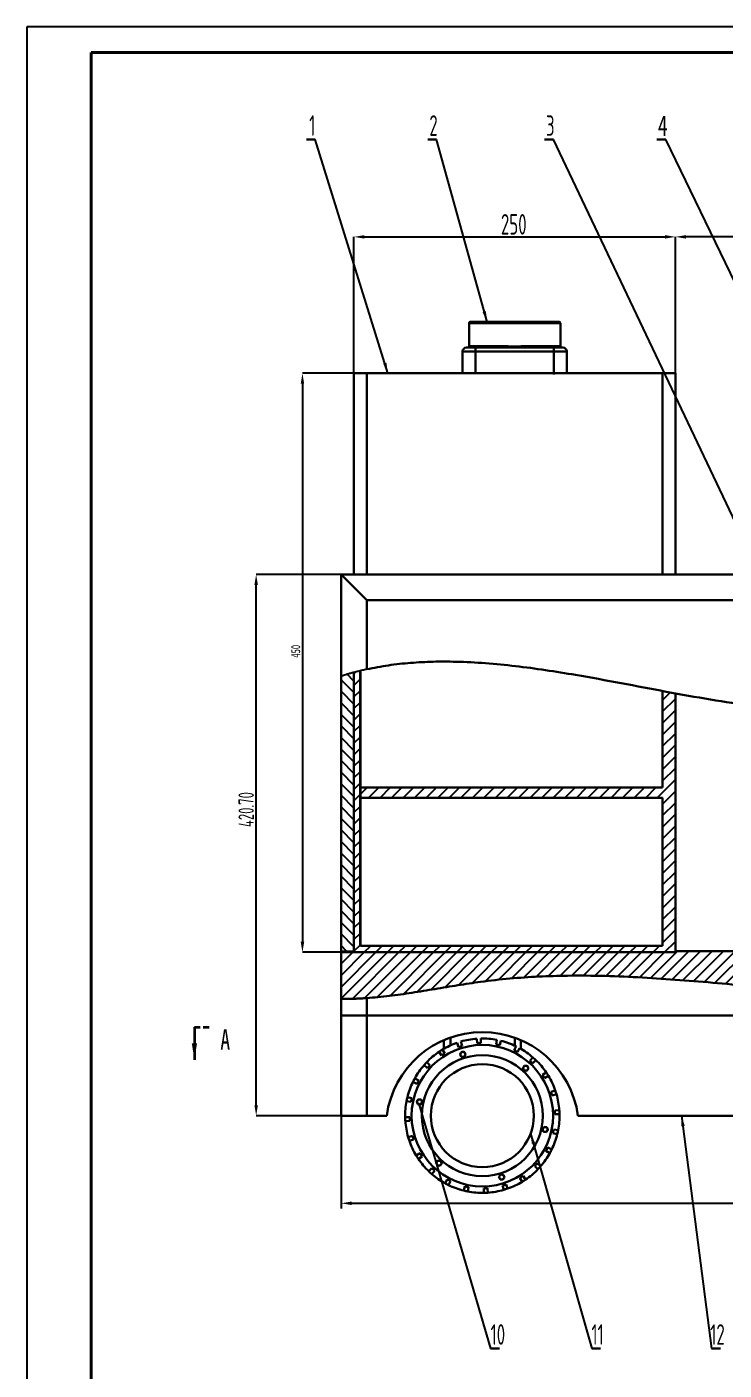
# Model space of a CAD drawing. Header units: millimetres. Extents: x 0 to 4412, y -498 to 1086.
# Drawn here: x 0 to 271, y 319 to 841 of the extents above; entities that cross this region are included whole.
import ezdxf

# ---------------------------------------------------------------- set-up
doc = ezdxf.new("R2010")
doc.units = ezdxf.units.MM
doc.header["$LTSCALE"] = 1.8
doc.header["$PDSIZE"] = -1
doc.linetypes.add('CENTERX2', pattern=[20.32, 12.7, -2.54, 2.54, -2.54])
doc.linetypes.add('HIDDEN', pattern=[1.905, 1.27, -0.635])
doc.layers.add('10', color=7, linetype='Continuous')
doc.layers.add('5', color=7, linetype='Continuous')
doc.styles.add('SLDTEXTSTYLE3', font='TXT', dxfattribs={"width": 0.7})
doc.dimstyles.new('ISO-25', dxfattribs={"dimtxt": 2.5, "dimasz": 2.5, "dimexe": 1.25, "dimexo": 0.625, "dimtad": 1, "dimtxsty": 'Standard', "dimcen": 2.5, "dimadec": 0, "dimazin": 0, "dimtfac": 1, "dimtmove": 0, "dimatfit": 3, "dimfxl": 1, "dimarcsym": 0})
doc.dimstyles.new('SLDDIMSTYLE0', dxfattribs={"dimtxt": 3.5, "dimasz": 4.08, "dimexe": 0, "dimexo": 0.0625, "dimgap": 0.875, "dimtad": 2, "dimlfac": 2, "dimrnd": 1e-09, "dimzin": 12, "dimdsep": 46, "dimtxsty": 'SLDTEXTSTYLE3', "dimsah": 1, "dimcen": 0.09, "dimadec": 0, "dimazin": 3, "dimtfac": 1, "dimtofl": 0, "dimtmove": 0, "dimatfit": 3, "dimfxl": 1, "dimfrac": 2, "dimtolj": 1, "dimtzin": 12, "dimarcsym": 0})
doc.dimstyles.new('SLDDIMSTYLE1', dxfattribs={"dimtxt": 3.5, "dimasz": 4.08, "dimexe": 0, "dimexo": 0.0625, "dimgap": 0.875, "dimtad": 2, "dimlfac": 2, "dimrnd": 1e-09, "dimzin": 4, "dimdsep": 46, "dimtxsty": 'SLDTEXTSTYLE3', "dimsah": 1, "dimcen": 0.09, "dimadec": 0, "dimazin": 1, "dimtfac": 1, "dimtofl": 0, "dimtmove": 0, "dimatfit": 3, "dimfxl": 1, "dimfrac": 2, "dimtolj": 1, "dimtzin": 12, "dimarcsym": 0})
doc.dimstyles.new('SLDDIMSTYLE2', dxfattribs={"dimtxt": 0.18, "dimasz": 4.08, "dimexe": 0, "dimexo": 0.0625, "dimgap": 0, "dimtad": 0, "dimtih": 1, "dimtoh": 1, "dimdec": 0, "dimrnd": 1e-09, "dimzin": 0, "dimdsep": 46, "dimtxsty": 'Standard', "dimsah": 1, "dimcen": 0.09, "dimadec": 0, "dimazin": 0, "dimtfac": 4.08, "dimtdec": 0, "dimtofl": 0, "dimtmove": 0, "dimatfit": 3, "dimfxl": 1, "dimfrac": 2, "dimtolj": 1, "dimtzin": 0, "dimarcsym": 0})
doc.dimstyles.new('SLDDIMSTYLE3', dxfattribs={"dimtxt": 0.18, "dimasz": 1.016, "dimexe": 0, "dimexo": 0.0625, "dimgap": 0, "dimtad": 0, "dimtih": 1, "dimtoh": 1, "dimdec": 0, "dimrnd": 1e-09, "dimzin": 0, "dimdsep": 46, "dimtxsty": 'Standard', "dimblk1": 'DOT', "dimblk2": 'DOT', "dimsah": 1, "dimcen": 0.09, "dimadec": 0, "dimazin": 0, "dimtfac": 1.016, "dimtdec": 0, "dimtofl": 0, "dimtmove": 0, "dimatfit": 3, "dimldrblk": 'DOT', "dimfxl": 1, "dimfrac": 2, "dimtolj": 1, "dimtzin": 0, "dimarcsym": 0})

# ---------------------------------------------------------------- blocks, each defined once
blk = doc.blocks.new('_D_2')
at = {"layer": '10', "color": 0, "lineweight": -2, "transparency": 16777216}
for p, q in [((122.07, 628.24), (89.13, 628.24)), ((89.13, 421.97), (89.13, 624.16)), ((122.07, 417.89), (89.13, 417.89))]:
    blk.add_line(p, q, dxfattribs=at)
at = {"layer": '10', "color": 0, "transparency": 16777216}
for points in [[(88.45, 624.16), (89.81, 624.16), (89.13, 628.24)], [(88.45, 421.97), (89.81, 421.97), (89.13, 417.89)]]:
    blk.add_solid(points, dxfattribs=at)
at = {"layer": 'Defpoints', "color": 0, "transparency": 16777216}
for p in [(89.13, 628.24), (122.13, 628.24), (122.13, 417.89)]:
    blk.add_point(p, dxfattribs=at)
at = {"layer": '10', "color": 0, "lineweight": 25, "transparency": 16777216, "insert": (82.25, 536.85), "char_height": 3.5, "attachment_point": 2, "rotation": 90, "style": 'SLDTEXTSTYLE3'}
blk.add_mtext('\\A1;{\\Fgbenor|c134;\\H1.71429x;420.70}', dxfattribs=at)
blk = doc.blocks.new('_D_3')
at = {"layer": '10', "color": 0, "lineweight": -2, "transparency": 16777216}
for p, q in [((132.07, 706.39), (107.13, 706.39)), ((107.13, 702.31), (107.13, 485.47)), ((127.07, 481.39), (107.13, 481.39))]:
    blk.add_line(p, q, dxfattribs=at)
at = {"layer": '10', "color": 0, "transparency": 16777216}
for points in [[(106.45, 702.31), (107.81, 702.31), (107.13, 706.39)], [(106.45, 485.47), (107.81, 485.47), (107.13, 481.39)]]:
    blk.add_solid(points, dxfattribs=at)
at = {"layer": 'Defpoints', "color": 0, "transparency": 16777216}
for p in [(132.13, 706.39), (107.13, 481.39), (127.13, 481.39)]:
    blk.add_point(p, dxfattribs=at)
at = {"layer": '10', "color": 0, "lineweight": 25, "transparency": 16777216, "insert": (102.75, 598.36), "char_height": 3.5, "width": 6.16, "attachment_point": 2, "rotation": 90, "style": 'SLDTEXTSTYLE3'}
blk.add_mtext('\\A1;450', dxfattribs=at)
blk = doc.blocks.new('_D_4')
at = {"layer": '10', "color": 0, "lineweight": -2, "transparency": 16777216}
for p, q in [((127.13, 706.45), (127.13, 759.39)), ((131.21, 759.39), (248.05, 759.39)), ((252.13, 706.45), (252.13, 759.39))]:
    blk.add_line(p, q, dxfattribs=at)
at = {"layer": '10', "color": 0, "transparency": 16777216}
for points in [[(131.21, 760.07), (131.21, 758.71), (127.13, 759.39)], [(248.05, 760.07), (248.05, 758.71), (252.13, 759.39)]]:
    blk.add_solid(points, dxfattribs=at)
at = {"layer": 'Defpoints', "color": 0, "transparency": 16777216}
for p in [(252.13, 759.39), (127.13, 706.39), (252.13, 706.39)]:
    blk.add_point(p, dxfattribs=at)
at = {"layer": '10', "color": 0, "lineweight": 25, "transparency": 16777216, "insert": (189.27, 768.26), "char_height": 3.5, "attachment_point": 2, "style": 'SLDTEXTSTYLE3'}
blk.add_mtext('\\A1;{\\Fgbenor|c134;\\H2.28571x;250}', dxfattribs=at)
blk = doc.blocks.new('_D_5')
at = {"layer": '10', "color": 0, "lineweight": -2, "transparency": 16777216}
for p, q in [((252.13, 641.54), (252.13, 759.39)), ((438.3, 759.39), (256.21, 759.39)), ((442.38, 634.3), (442.38, 759.39))]:
    blk.add_line(p, q, dxfattribs=at)
at = {"layer": '10', "color": 0, "transparency": 16777216}
for points in [[(256.21, 760.07), (256.21, 758.71), (252.13, 759.39)], [(438.3, 760.07), (438.3, 758.71), (442.38, 759.39)]]:
    blk.add_solid(points, dxfattribs=at)
at = {"layer": 'Defpoints', "color": 0, "transparency": 16777216}
for p in [(252.13, 759.39), (252.13, 641.48), (442.38, 634.24)]:
    blk.add_point(p, dxfattribs=at)
at = {"layer": '10', "color": 0, "lineweight": 25, "transparency": 16777216, "insert": (350.02, 768.26), "char_height": 3.5, "attachment_point": 2, "style": 'SLDTEXTSTYLE3'}
blk.add_mtext('\\A1;{\\Fgbenor|c134;\\H2.28571x;380.50}', dxfattribs=at)
blk = doc.blocks.new('SW_NOTE_0_1')
at = {"layer": '10', "color": 0}
for p, q in [((-3.46, 0), (0, 0)), ((0, 0), (-3.46, 0)), ((-3.46, 0), (0, 0)), ((0, 0), (-3.46, 0)), ((-3.46, 0), (0, 0)), ((0, 0), (-3.46, 0))]:
    blk.add_line(p, q, dxfattribs=at)
at = {"layer": '10', "color": 0, "insert": (-1.19, 9.45), "char_height": 8, "width": 0.4083, "attachment_point": 2, "style": 'SLDTEXTSTYLE3'}
blk.add_mtext('{\\Fgbenor|c134;2}', dxfattribs=at)
blk = doc.blocks.new('SW_NOTE_0_2')
at = {"layer": '10', "color": 0}
for p, q in [((-3.46, 0), (0, 0)), ((0, 0), (-3.46, 0)), ((-3.46, 0), (0, 0)), ((0, 0), (-3.46, 0)), ((-3.46, 0), (0, 0)), ((0, 0), (-3.46, 0))]:
    blk.add_line(p, q, dxfattribs=at)
at = {"layer": '10', "color": 0, "insert": (-1.19, 9.45), "char_height": 8, "attachment_point": 2, "style": 'SLDTEXTSTYLE3'}
blk.add_mtext('{\\Fgbenor|c134;1}', dxfattribs=at)
blk = doc.blocks.new('SW_NOTE_0_4')
at = {"layer": '10', "color": 0}
for p, q in [((-3.46, 0), (0, 0)), ((0, 0), (-3.46, 0)), ((-3.46, 0), (0, 0)), ((0, 0), (-3.46, 0)), ((-3.46, 0), (0, 0)), ((0, 0), (-3.46, 0))]:
    blk.add_line(p, q, dxfattribs=at)
at = {"layer": '10', "color": 0, "insert": (-1.19, 9.45), "char_height": 8, "attachment_point": 2, "style": 'SLDTEXTSTYLE3'}
blk.add_mtext('4', dxfattribs=at)
blk = doc.blocks.new('SW_NOTE_0_12')
at = {"layer": '10', "color": 0}
for p, q in [((0, 0), (3.46, 0)), ((3.46, 0), (0, 0)), ((0, 0), (3.46, 0)), ((3.46, 0), (0, 0)), ((0, 0), (3.46, 0)), ((3.46, 0), (0, 0))]:
    blk.add_line(p, q, dxfattribs=at)
at = {"layer": '10', "color": 0, "insert": (2.28, 9.45), "char_height": 8, "attachment_point": 2, "style": 'SLDTEXTSTYLE3'}
blk.add_mtext('{\\Fgbenor|c134;11}', dxfattribs=at)
blk = doc.blocks.new('SW_NOTE_0_13')
at = {"layer": '10', "color": 0}
for p, q in [((0, 0), (3.46, 0)), ((3.46, 0), (0, 0)), ((0, 0), (3.46, 0)), ((3.46, 0), (0, 0)), ((0, 0), (3.46, 0)), ((3.46, 0), (0, 0))]:
    blk.add_line(p, q, dxfattribs=at)
at = {"layer": '10', "color": 0, "insert": (2.28, 9.45), "char_height": 8, "attachment_point": 2, "style": 'SLDTEXTSTYLE3'}
blk.add_mtext('{\\Fgbenor|c134;12}', dxfattribs=at)
blk = doc.blocks.new('SW_NOTE_0_15')
at = {"layer": '10', "color": 0}
for p, q in [((-3.46, 0), (0, 0)), ((0, 0), (-3.46, 0)), ((-3.46, 0), (0, 0)), ((0, 0), (-3.46, 0)), ((-3.46, 0), (0, 0)), ((0, 0), (-3.46, 0))]:
    blk.add_line(p, q, dxfattribs=at)
at = {"layer": '10', "color": 0, "insert": (-1.19, 9.45), "char_height": 8, "attachment_point": 2, "style": 'SLDTEXTSTYLE3'}
blk.add_mtext('{\\Fgbenor|c0;3}', dxfattribs=at)
blk = doc.blocks.new('SW_NOTE_0_18')
at = {"layer": '10', "color": 0}
for p, q in [((0, 0), (3.46, 0)), ((3.46, 0), (0, 0)), ((0, 0), (3.46, 0)), ((3.46, 0), (0, 0)), ((0, 0), (3.46, 0)), ((3.46, 0), (0, 0))]:
    blk.add_line(p, q, dxfattribs=at)
at = {"layer": '10', "color": 0, "insert": (2.82, 9.45), "char_height": 8, "attachment_point": 2, "style": 'SLDTEXTSTYLE3'}
blk.add_mtext('{\\Fgbenor|c134;10}', dxfattribs=at)
blk = doc.blocks.new('_Dot')
at = {"color": 0, "linetype": 'ByBlock', "lineweight": -2}
blk.add_line((-0.5, 0), (-1, 0), dxfattribs=at)
at = {"color": 0, "linetype": 'ByBlock', "const_width": 0.5}
blk.add_lwpolyline([(-0.25, 0, 1), (0.25, 0, 1)], format="xyb", close=True, dxfattribs=at)
blk = doc.blocks.new('*D51')
at = {"color": 0, "lineweight": -2, "transparency": 16777216}
for p, q in [((122.13, 417.89), (122.13, 381.85)), ((572.13, 417.89), (572.13, 381.85)), ((126.21, 383.85), (568.05, 383.85))]:
    blk.add_line(p, q, dxfattribs=at)
at = {"color": 0, "transparency": 16777216}
for points in [[(126.21, 384.53), (126.21, 383.17), (122.13, 383.85)], [(568.05, 384.53), (568.05, 383.17), (572.13, 383.85)]]:
    blk.add_solid(points, dxfattribs=at)
at = {"layer": 'Defpoints', "color": 0, "transparency": 16777216}
for p in [(122.13, 417.89), (572.13, 417.89), (572.13, 383.85)]:
    blk.add_point(p, dxfattribs=at)
at = {"color": 0, "transparency": 16777216, "insert": (347.13, 389.87), "char_height": 3.5, "attachment_point": 5}
blk.add_mtext('{\\Fgbenor|c134;\\H2.28571x;900,00}', dxfattribs=at)

msp = doc.modelspace()

# ---------------------------------------------------------------- hatches: boundary and pattern name
at = {"layer": '10', "linetype": 'Continuous', "lineweight": 25}
h = msp.add_hatch(dxfattribs=at)
h.set_pattern_fill('ANSI31', color=256, angle=90, style=0)
edge = h.paths.add_edge_path(flags=0)
edge.add_line((122.1298, 588.6553), (122.1298, 481.8883))
edge.add_line((122.1298, 481.8883), (127.1298, 481.8883))
edge.add_line((127.1298, 481.8883), (127.1298, 590.1384))
edge.add_spline(control_points=[(127.1298, 590.1384), (125.4492, 589.6856), (123.7822, 589.192), (122.1298, 588.6553)], knot_values=[0.97133566, 0.97133566, 0.97133566, 0.97133566, 0.97581117, 0.97581117, 0.97581117, 0.97581117], weights=[1, 1, 1, 1], degree=3, periodic=0)
h = msp.add_hatch(dxfattribs=at)
h.set_pattern_fill('ANSI31', color=256, style=0)
edge = h.paths.add_edge_path()
edge.add_spline(control_points=[(252.1298, 581.9968), (250.4686, 582.3006), (248.8017, 582.6095), (247.1298, 582.9218)], knot_values=[0.86975621, 0.86975621, 0.86975621, 0.86975621, 0.87380669, 0.87380669, 0.87380669, 0.87380669], weights=[1, 1, 1, 1], degree=3, periodic=0)
edge.add_line((247.1298, 582.9218), (247.1298, 545.3883))
edge.add_line((247.1298, 545.3883), (129.6298, 545.3883))
edge.add_line((129.6298, 545.3883), (129.6298, 541.3883))
edge.add_line((129.6298, 541.3883), (247.1298, 541.3883))
edge.add_line((247.1298, 541.3883), (247.1298, 483.8883))
edge.add_line((247.1298, 483.8883), (129.6298, 483.8883))
edge.add_line((129.6298, 483.8883), (129.6298, 590.7795))
edge.add_spline(control_points=[(129.6298, 590.7795), (128.7932, 590.5756), (127.9599, 590.362), (127.1298, 590.1384)], knot_values=[0.96912531, 0.96912531, 0.96912531, 0.96912531, 0.97133566, 0.97133566, 0.97133566, 0.97133566], weights=[1, 1, 1, 1], degree=3, periodic=0)
edge.add_line((127.1298, 590.1384), (127.1298, 481.3883))
edge.add_line((127.1298, 481.3883), (252.1298, 481.3883))
edge.add_line((252.1298, 481.3883), (252.1298, 581.9968))
at = {"layer": '10', "linetype": 'Continuous'}
h = msp.add_hatch(dxfattribs=at)
h.set_pattern_fill('ANSI31', color=256, style=0)
edge = h.paths.add_edge_path(flags=0)
edge.add_line((572.1298, 478.5079), (572.1298, 481.8883))
edge.add_line((572.1298, 481.8883), (252.1298, 481.8883))
edge.add_line((252.1298, 481.8883), (252.1298, 481.3883))
edge.add_line((252.1298, 481.3883), (127.1298, 481.3883))
edge.add_line((127.1298, 481.3883), (127.1298, 481.8883))
edge.add_line((127.1298, 481.8883), (122.1298, 481.8883))
edge.add_line((122.1298, 481.8883), (122.1298, 463.3259))
edge.add_spline(control_points=[(122.1298, 463.3259), (139.2239, 462.9203), (191.1018, 475.3366), (259.7772, 470.4539), (356.2491, 461.2803), (449.2649, 474.0667), (526.228, 465.6179), (563.8322, 474.4689), (572.1298, 478.5079)], knot_values=[0.12712431, 0.12712431, 0.12712431, 0.12712431, 0.17022964, 0.2466604, 0.30551093, 0.41178497, 0.47937023, 0.50236508, 0.50236508, 0.50236508, 0.50236508], weights=[1, 1, 1, 1, 1, 1, 1, 1, 1], degree=3, periodic=0)

# ---------------------------------------------------------------- linework, layer by layer
at = {"color": 7, "linetype": 'Continuous', "lineweight": 30}
for p, q in [((171.8798, 725.8883), (171.8798, 716.8883)), ((189.6298, 725.8883), (171.8798, 725.8883)), ((172.3798, 726.3883), (189.6298, 726.3883)), ((189.6298, 726.3883), (206.8798, 726.3883)), ((207.3798, 725.8883), (189.6298, 725.8883)), ((207.3798, 716.8883), (207.3798, 725.8883)), ((170.8798, 716.3883), (174.3798, 716.3883)), ((171.8798, 716.8883), (185.5034, 716.8883)), ((174.3798, 716.3883), (174.3798, 714.8883)), ((174.3798, 716.3883), (185.3872, 716.3883)), ((193.7562, 716.8883), (207.3798, 716.8883)), ((193.8725, 716.3883), (204.8798, 716.3883)), ((204.8798, 716.3883), (204.8798, 714.8883)), ((204.8798, 716.3883), (208.3798, 716.3883)), ((169.3798, 706.3883), (169.3798, 714.8883)), ((174.3798, 714.8883), (169.3798, 714.8883)), ((174.3798, 714.8883), (174.3798, 706.3883)), ((204.8798, 714.8883), (174.3798, 714.8883)), ((204.8798, 706.3883), (204.8798, 714.8883)), ((209.8798, 714.8883), (204.8798, 714.8883)), ((209.8798, 714.8883), (209.8798, 706.3883)), ((127.1298, 628.2383), (127.1298, 706.3883)), ((127.1298, 706.3883), (132.1298, 706.3883)), ((247.1298, 706.3883), (132.1298, 706.3883)), ((132.1298, 706.3883), (132.1298, 628.2383)), ((247.1298, 670.1739), (247.1298, 706.3883)), ((247.1298, 706.3883), (252.1298, 706.3883)), ((252.1298, 706.3883), (252.1298, 669.7942)), ((247.1298, 670.1739), (247.1298, 651.2999)), ((252.1298, 651.2999), (252.1298, 669.7942)), ((247.1298, 651.2999), (247.1298, 641.4767)), ((252.1298, 641.4767), (252.1298, 651.2999)), ((247.1298, 641.4767), (247.1298, 631.2082)), ((252.1298, 632.4931), (252.1298, 641.4767)), ((252.1298, 632.4931), (252.1298, 628.2383)), ((132.1298, 618.2383), (122.1298, 628.2383)), ((122.1298, 628.2383), (542.1298, 628.2383)), ((122.1298, 588.6553), (122.1298, 628.2383)), ((247.1298, 628.2383), (247.1298, 631.2082)), ((132.1298, 618.2383), (132.1298, 591.358)), ((542.1298, 618.2383), (132.1298, 618.2383)), ((127.1298, 481.8883), (127.1298, 590.1384)), ((247.1298, 582.9218), (247.1298, 545.3883)), ((132.1298, 545.3883), (247.1298, 545.3883)), ((247.1298, 541.3883), (132.1298, 541.3883)), ((247.1298, 541.3883), (247.1298, 483.8883)), ((122.1298, 481.8883), (122.1298, 463.3259)), ((129.6298, 483.8883), (247.1298, 483.8883)), ((252.1298, 481.8883), (252.1298, 481.3883)), ((252.1298, 481.8883), (572.1298, 481.8883)), ((122.1298, 456.8883), (122.1298, 463.3259)), ((132.1298, 463.5828), (132.1298, 456.8883)), ((132.1298, 456.8883), (122.1298, 456.8883)), ((122.1298, 417.8883), (122.1298, 456.8883)), ((122.1298, 456.8883), (132.1298, 456.8883)), ((562.1298, 456.8883), (132.1298, 456.8883)), ((132.1298, 456.8883), (132.1298, 417.8883)), ((132.1298, 456.8883), (562.1298, 456.8883)), ((162.0526, 443.8691), (162.0526, 447.2566)), ((164.6422, 445.201), (164.6422, 448.2744)), ((167.8107, 444.5838), (167.2382, 446.2375)), ((168.7354, 446.7123), (169.2205, 445.0309)), ((175.0349, 446.0662), (174.91, 447.8117)), ((176.479, 447.8828), (176.5124, 446.1331)), ((182.3967, 445.6282), (182.7277, 447.3466)), ((184.2617, 447.0092), (183.8411, 445.3105)), ((189.3942, 443.2999), (190.1587, 444.874)), ((189.6422, 445.1188), (189.6422, 448.2126)), ((189.6422, 443.1779), (189.6422, 443.8106)), ((191.5531, 444.1511), (190.7072, 442.6191)), ((192.0526, 443.8691), (192.0526, 447.2586)), ((155.4377, 438.692), (156.6985, 437.4784)), ((161.2163, 441.2822), (160.2353, 442.7314)), ((161.5586, 443.5775), (162.4624, 442.079)), ((162.0526, 441.827), (162.0526, 442.7584)), ((168.7118, 442.2648), (168.3964, 441.8126)), ((168.3964, 441.8126), (168.6304, 441.3133)), ((168.6304, 441.3133), (168.8645, 440.8141)), ((169.0271, 442.7171), (168.7118, 442.2648)), ((169.9632, 440.7201), (170.2785, 441.1724)), ((170.3599, 442.124), (170.1259, 442.6232)), ((170.2785, 441.1724), (170.5939, 441.6247)), ((170.5939, 441.6247), (170.3599, 442.124)), ((195.5507, 439.2397), (196.6966, 440.5624)), ((197.8563, 439.5032), (196.6428, 438.2424)), ((155.7011, 436.3863), (154.3785, 437.5322)), ((193.1282, 436.8946), (192.8128, 436.4423)), ((193.4435, 437.3469), (193.1282, 436.8946)), ((193.2809, 435.4438), (193.8302, 435.3969)), ((193.9929, 437.2999), (193.4435, 437.3469)), ((193.8302, 435.3969), (194.3796, 435.3499)), ((194.5423, 437.253), (193.9929, 437.2999)), ((194.3796, 435.3499), (194.6949, 435.8022)), ((194.6949, 435.8022), (195.0103, 436.2545)), ((200.4465, 433.7246), (201.8957, 434.7056)), ((202.7418, 433.3823), (201.2433, 432.4785)), ((151.641, 430.2299), (150.0669, 430.9944)), ((150.7898, 432.3888), (152.3218, 431.5429)), ((149.3127, 423.2324), (147.5943, 423.5634)), ((147.9317, 425.0974), (149.6304, 424.6768)), ((151.5375, 423.3525), (151.7715, 422.8532)), ((151.7715, 422.8532), (152.0055, 422.354)), ((152.7175, 424.2101), (152.1682, 424.257)), ((153.2669, 424.1631), (152.7175, 424.2101)), ((153.5009, 423.6639), (153.2669, 424.1631)), ((153.7349, 423.1646), (153.5009, 423.6639)), ((203.7481, 427.1302), (205.4018, 427.7027)), ((205.8766, 426.2055), (204.1952, 425.7204)), ((132.1298, 417.8883), (122.1298, 417.8883)), ((132.1298, 417.8883), (139.8897, 417.8883)), ((152.0055, 422.354), (152.5549, 422.307)), ((152.5549, 422.307), (153.1042, 422.26)), ((205.2305, 419.906), (206.976, 420.0309)), ((207.0471, 418.4619), (205.2974, 418.4285)), ((214.22, 417.8883), (474.5347, 417.8883)), ((147.0581, 417.3147), (148.8078, 417.3481)), ((148.8747, 415.8706), (147.1292, 415.7456)), ((200.3703, 412.612), (200.6043, 412.1127)), ((201.5503, 413.4696), (201.001, 413.5165)), ((202.0997, 413.4226), (201.5503, 413.4696)), ((202.3337, 412.9234), (202.0997, 413.4226)), ((202.5677, 412.4241), (202.3337, 412.9234)), ((204.7925, 412.5442), (206.5109, 412.2132)), ((148.2286, 409.571), (149.91, 410.0562)), ((150.3571, 408.6464), (148.7034, 408.0739)), ((200.6043, 412.1127), (200.8383, 411.6135)), ((200.8383, 411.6135), (201.3877, 411.5665)), ((201.3877, 411.5665), (201.937, 411.5196)), ((206.1735, 410.6792), (204.4748, 411.0998)), ((151.3634, 402.3942), (152.8619, 403.2981)), ((153.6587, 402.052), (152.2095, 401.071)), ((203.3154, 403.3878), (201.7834, 404.2337)), ((202.4642, 405.5467), (204.0383, 404.7822)), ((156.2489, 396.2733), (157.4625, 397.5342)), ((159.4103, 399.9744), (159.0949, 399.5221)), ((159.7256, 400.4267), (159.4103, 399.9744)), ((159.5629, 398.5236), (160.1123, 398.4767)), ((160.275, 400.3797), (159.7256, 400.4267)), ((160.1123, 398.4767), (160.6617, 398.4297)), ((160.8243, 400.3328), (160.275, 400.3797)), ((160.6617, 398.4297), (160.977, 398.882)), ((160.977, 398.882), (161.2924, 399.3343)), ((198.6676, 397.0846), (197.4067, 398.2981)), ((198.4041, 399.3902), (199.7267, 398.2443)), ((158.5545, 396.5368), (157.4087, 395.2142)), ((162.5521, 391.6255), (163.398, 393.1575)), ((164.711, 392.4767), (163.9465, 390.9026)), ((183.8267, 394.6042), (183.5113, 394.1519)), ((183.5113, 394.1519), (183.7453, 393.6526)), ((183.7453, 393.6526), (183.9793, 393.1534)), ((184.142, 395.0564), (183.8267, 394.6042)), ((185.0781, 393.0595), (185.3934, 393.5117)), ((185.4748, 394.4633), (185.2407, 394.9625)), ((185.3934, 393.5117), (185.7088, 393.964)), ((185.7088, 393.964), (185.4748, 394.4633)), ((192.5466, 392.1991), (191.6428, 393.6976)), ((192.8889, 394.4944), (193.8699, 393.0452)), ((169.8435, 388.7673), (170.2641, 390.4661)), ((171.7085, 390.1484), (171.3775, 388.43)), ((177.6262, 387.8938), (177.5928, 389.6435)), ((179.0703, 389.7104), (179.1952, 387.9649)), ((185.3698, 389.0643), (184.8847, 390.7457)), ((186.2945, 391.1928), (186.867, 389.5391))]:
    msp.add_line(p, q, dxfattribs=at)
at = {"color": 7, "linetype": 'Continuous', "lineweight": 25}
for p, q in [((127.1298, 590.1384), (127.1298, 481.3883)), ((122.1298, 588.6553), (122.1298, 481.8883)), ((252.1298, 481.3883), (252.1298, 581.9968)), ((122.1298, 481.8883), (127.1298, 481.8883)), ((122.1298, 481.8883), (127.1298, 481.8883)), ((127.1298, 481.3883), (127.1298, 481.8883)), ((252.1298, 481.3883), (127.1298, 481.3883)), ((127.1298, 481.3883), (252.1298, 481.3883))]:
    msp.add_line(p, q, dxfattribs=at)
at = {"color": 7, "linetype": 'Continuous', "lineweight": 35}
for p, q in [((129.6298, 483.8883), (129.6298, 590.7795)), ((65.1298, 452.3584), (65.1298, 439.6584))]:
    msp.add_line(p, q, dxfattribs=at)
at = {"lineweight": 30}
for p, q in [((122.1298, 588.6553), (122.1298, 481.8883)), ((252.1298, 581.9968), (252.1298, 481.8883)), ((132.1298, 545.3883), (129.6298, 545.3883)), ((132.1298, 541.3883), (129.6298, 541.3883)), ((122.1298, 481.3883), (252.1298, 481.3883))]:
    msp.add_line(p, q, dxfattribs=at)
at = {"color": 7, "linetype": 'HIDDEN', "lineweight": 35}
msp.add_line((65.1298, 452.3584), (71.4798, 452.3584), dxfattribs=at)
at = {"color": 7, "linetype": 'Continuous', "lineweight": 30}
for radius in [27.5, 23.5, 20]:
    msp.add_circle((177.0526, 417.8883), radius, dxfattribs=at)
for centre, radius, start, end in [((172.3798, 725.8883), 0.5, 90, 180), ((206.8798, 725.8883), 0.5, 360, 90), ((170.8798, 714.8883), 1.5, 90, 180), ((171.3798, 716.8883), 0.5, 270, 360), ((184.8786, 716.7701), 0.636, 323.110063, 10.715357), ((194.3811, 716.7701), 0.636, 169.284643, 216.889937), ((207.8798, 716.8883), 0.5, 180, 270), ((208.3798, 714.8883), 1.5, 360, 90), ((177.0548, 412.8883), 37.5, 7.662256, 172.337744), ((177.0526, 417.8883), 30, 109.095641, 121.095641), ((177.0526, 417.8883), 28.25, 106.095641, 109.095641), ((177.0526, 417.8883), 30, 94.095641, 106.095641), ((177.0526, 417.8883), 28.25, 91.095641, 94.095641), ((177.0526, 417.8883), 30, 79.095641, 91.095641), ((177.0526, 417.8883), 28.25, 76.095641, 79.095641), ((177.0526, 417.8883), 30, 64.095641, 76.095641), ((177.0526, 417.8883), 30, 49.095641, 61.095641), ((177.0526, 417.8883), 30, 136.095641, 139.095641), ((177.0526, 417.8883), 30, 124.095641, 136.095641), ((177.0526, 417.8883), 30, 121.095641, 124.095641), ((177.0526, 417.8883), 28.25, 121.095641, 124.095641), ((169.4952, 441.7186), 0.955, 145.113664, 205.113664), ((169.4952, 441.7186), 0.955, 205.113664, 265.113664), ((169.4952, 441.7186), 0.955, 85.113664, 145.113664), ((169.4952, 441.7186), 0.955, 265.113664, 325.113664), ((169.4952, 441.7186), 0.955, 25.113664, 85.113664), ((169.4952, 441.7186), 0.955, 325.113664, 25.113664), ((177.0526, 417.8883), 28.25, 61.095641, 64.095641), ((177.0526, 417.8883), 28.25, 46.095641, 49.095641), ((177.0526, 417.8883), 30, 46.095641, 49.095641), ((177.0526, 417.8883), 30, 34.095641, 46.095641), ((177.0526, 417.8883), 30, 139.095641, 151.095641), ((177.0526, 417.8883), 28.25, 136.095641, 139.095641), ((193.9116, 436.3484), 0.955, 145.113664, 205.113664), ((193.9116, 436.3484), 0.955, 205.113664, 265.113664), ((193.9116, 436.3484), 0.955, 85.113664, 145.113664), ((193.9116, 436.3484), 0.955, 265.113664, 325.113664), ((193.9116, 436.3484), 0.955, 25.113664, 85.113664), ((193.9116, 436.3484), 0.955, 325.113664, 25.113664), ((177.0526, 417.8883), 28.25, 31.095641, 34.095641), ((177.0526, 417.8883), 30, 31.095641, 34.095641), ((177.0526, 417.8883), 30, 19.095641, 31.095641), ((177.0526, 417.8883), 30, 154.095641, 166.095641), ((177.0526, 417.8883), 30, 151.095641, 154.095641), ((177.0526, 417.8883), 28.25, 151.095641, 154.095641), ((177.0526, 417.8883), 30, 169.095641, 181.095641), ((177.0526, 417.8883), 30, 166.095641, 169.095641), ((177.0526, 417.8883), 28.25, 166.095641, 169.095641), ((152.6362, 423.2585), 0.955, 145.113664, 205.113664), ((152.6362, 423.2585), 0.955, 205.113664, 265.113664), ((152.6362, 423.2585), 0.955, 85.113664, 145.113664), ((152.6362, 423.2585), 0.955, 25.113664, 85.113664), ((152.6362, 423.2585), 0.955, 325.113664, 25.113664), ((177.0526, 417.8883), 28.25, 16.095641, 19.095641), ((177.0526, 417.8883), 30, 16.095641, 19.095641), ((177.0526, 417.8883), 30, 4.095641, 16.095641), ((152.6362, 423.2585), 0.955, 265.113664, 325.113664), ((177.0526, 417.8883), 28.25, 1.095641, 4.095641), ((177.0526, 417.8883), 30, 349.095641, 1.095641), ((177.0526, 417.8883), 30, 1.095641, 4.095641), ((177.0526, 417.8883), 30, 181.095641, 184.095641), ((177.0526, 417.8883), 30, 184.095641, 196.095641), ((177.0526, 417.8883), 28.25, 181.095641, 184.095641), ((201.469, 412.5181), 0.955, 145.113664, 205.113664), ((201.469, 412.5181), 0.955, 85.113664, 145.113664), ((201.469, 412.5181), 0.955, 25.113664, 85.113664), ((201.469, 412.5181), 0.955, 325.113664, 25.113664), ((177.0526, 417.8883), 28.25, 346.095641, 349.095641), ((177.0526, 417.8883), 30, 196.095641, 199.095641), ((177.0526, 417.8883), 30, 199.095641, 211.095641), ((177.0526, 417.8883), 28.25, 196.095641, 199.095641), ((201.469, 412.5181), 0.955, 205.113664, 265.113664), ((201.469, 412.5181), 0.955, 265.113664, 325.113664), ((177.0526, 417.8883), 30, 334.095641, 346.095641), ((177.0526, 417.8883), 30, 346.095641, 349.095641), ((177.0526, 417.8883), 30, 211.095641, 214.095641), ((177.0526, 417.8883), 28.25, 211.095641, 214.095641), ((177.0526, 417.8883), 30, 319.095641, 331.095641), ((177.0526, 417.8883), 28.25, 331.095641, 334.095641), ((177.0526, 417.8883), 30, 331.095641, 334.095641), ((177.0526, 417.8883), 30, 214.095641, 226.095641), ((177.0526, 417.8883), 28.25, 226.095641, 229.095641), ((160.1936, 399.4282), 0.955, 145.113664, 205.113664), ((160.1936, 399.4282), 0.955, 205.113664, 265.113664), ((160.1936, 399.4282), 0.955, 85.113664, 145.113664), ((160.1936, 399.4282), 0.955, 265.113664, 325.113664), ((160.1936, 399.4282), 0.955, 25.113664, 85.113664), ((160.1936, 399.4282), 0.955, 325.113664, 25.113664), ((177.0526, 417.8883), 30, 304.095641, 316.095641), ((177.0526, 417.8883), 28.25, 316.095641, 319.095641), ((177.0526, 417.8883), 30, 316.095641, 319.095641), ((177.0526, 417.8883), 30, 226.095641, 229.095641), ((177.0526, 417.8883), 30, 229.095641, 241.095641), ((177.0526, 417.8883), 30, 241.095641, 244.095641), ((177.0526, 417.8883), 28.25, 241.095641, 244.095641), ((184.61, 394.058), 0.955, 145.113664, 205.113664), ((184.61, 394.058), 0.955, 205.113664, 265.113664), ((184.61, 394.058), 0.955, 85.113664, 145.113664), ((184.61, 394.058), 0.955, 265.113664, 325.113664), ((184.61, 394.058), 0.955, 25.113664, 85.113664), ((184.61, 394.058), 0.955, 325.113664, 25.113664), ((177.0526, 417.8883), 30, 289.095641, 301.095641), ((177.0526, 417.8883), 28.25, 301.095641, 304.095641), ((177.0526, 417.8883), 30, 301.095641, 304.095641), ((177.0526, 417.8883), 30, 244.095641, 256.095641), ((177.0526, 417.8883), 30, 256.095641, 259.095641), ((177.0526, 417.8883), 28.25, 256.095641, 259.095641), ((177.0526, 417.8883), 30, 259.095641, 271.095641), ((177.0526, 417.8883), 28.25, 271.095641, 274.095641), ((177.0526, 417.8883), 30, 271.095641, 274.095641), ((177.0526, 417.8883), 30, 274.095641, 286.095641), ((177.0526, 417.8883), 28.25, 286.095641, 289.095641), ((177.0526, 417.8883), 30, 286.095641, 289.095641)]:
    msp.add_arc(centre, radius, start, end, dxfattribs=at)
for points, knots in [([(193.8725, 716.3883), (193.1316, 716.379), (191.6433, 716.3603), (189.469, 716.3297), (187.3747, 716.3657), (186.0512, 716.3807), (185.3872, 716.3883)], [0, 0, 0, 0, 0.26342498, 0.52917957, 0.76377182, 1, 1, 1, 1]), ([(185.5034, 716.8883), (186.1402, 716.8785), (187.4216, 716.8587), (189.4579, 716.8101), (191.5891, 716.8508), (193.0301, 716.8757), (193.7562, 716.8883)], [0, 0, 0, 0, 0.23403841, 0.47095337, 0.73341885, 1, 1, 1, 1]), ([(562.1298, 589.5861), (560.418, 589.9257), (556.9413, 590.6155), (551.1336, 591.2067), (544.6802, 591.4593), (537.5792, 591.2908), (530.2798, 590.7627), (522.8225, 589.9315), (515.2496, 588.8592), (506.1328, 587.3651), (495.5543, 585.4284), (483.6172, 583.1626), (470.5802, 580.8376), (456.5562, 578.5645), (441.5857, 576.4314), (426.9755, 574.6574), (411.7966, 573.152), (396.0187, 571.9894), (379.6034, 571.255), (363.3874, 571.0121), (347.2864, 571.2556), (331.2159, 571.9804), (315.0917, 573.1813), (298.8291, 574.8524), (282.3439, 576.9903), (265.5516, 579.5819), (248.4207, 582.6412), (230.9915, 585.9948), (215.3533, 588.8746), (201.6398, 591.089), (189.9673, 592.6594), (178.3703, 593.8016), (167.6955, 594.3612), (157.9687, 594.381), (149.199, 593.93), (140.5699, 593.0149), (134.9327, 591.9083), (132.1298, 591.358)], [0, 0, 0, 0, 0.01207436, 0.02452264, 0.04035741, 0.05675401, 0.07366056, 0.09100105, 0.10868194, 0.1265972, 0.15494543, 0.18311924, 0.21070013, 0.2466081, 0.28145299, 0.31536439, 0.3484736, 0.3870273, 0.42485882, 0.46219635, 0.49926881, 0.5363048, 0.57353144, 0.61117334, 0.64945174, 0.68858385, 0.72877304, 0.76989819, 0.81144145, 0.83883377, 0.86604343, 0.89295339, 0.91947373, 0.94000271, 0.96025179, 0.98023697, 1, 1, 1, 1]), ([(132.1298, 463.5828), (135.0411, 463.8378), (140.9196, 464.3527), (149.7363, 465.6499), (158.6122, 467.109), (167.4853, 468.605), (177.1933, 470.0798), (187.6966, 471.2462), (198.9563, 472.0192), (211.304, 472.3949), (224.7614, 472.2784), (239.3523, 471.6354), (253.8884, 470.6298), (268.5419, 469.4065), (283.3583, 468.1169), (298.3485, 466.8857), (313.3982, 465.8536), (328.4879, 465.1453), (343.5997, 464.9145), (358.7114, 465.1894), (374.6509, 465.8494), (391.4089, 466.8212), (408.9768, 467.9502), (426.5107, 468.9879), (444.0043, 469.7281), (461.4561, 469.9842), (476.8932, 469.5492), (490.3453, 469.0097), (501.8594, 468.6259), (513.4349, 468.4877), (523.6359, 468.7337), (532.4517, 469.3055), (539.8838, 470.0586), (547.3517, 471.136), (554.8161, 472.5344), (559.6954, 473.9143), (562.1298, 474.6028)], [0, 0, 0, 0, 0.020314618, 0.041019116, 0.06193531, 0.0828586, 0.103581032, 0.130199014, 0.156306957, 0.182030483, 0.216070331, 0.249848978, 0.283560213, 0.317371233, 0.352083655, 0.38696419, 0.421942681, 0.456960947, 0.491981038, 0.527001851, 0.562031012, 0.602892373, 0.643707993, 0.68442832, 0.725011034, 0.765437335, 0.805746942, 0.832363113, 0.859043749, 0.885842919, 0.912840031, 0.92996439, 0.947255161, 0.96476132, 0.982418532, 1, 1, 1, 1]), ([(122.1298, 463.3259), (122.1565, 463.3253), (122.2107, 463.324), (122.6467, 463.3146), (123.3366, 463.3042), (124.274, 463.2982), (125.4425, 463.3038), (126.7888, 463.3269), (128.2983, 463.3737), (130.0796, 463.4515), (131.3891, 463.5353), (132.1298, 463.5828)], [0, 0, 0, 0, 0.10581712, 0.21470372, 0.32052063, 0.42940624, 0.53521383, 0.6440994, 0.74973396, 0.85843772, 1, 1, 1, 1]), ([(168.8645, 440.8141), (168.9104, 440.8101), (169.0918, 440.7946), (169.2762, 440.7789), (169.4138, 440.7671)], [0, 0, 0, 0, 0.2530667, 1, 1, 1, 1]), ([(169.5765, 442.6702), (169.4388, 442.6819), (169.2545, 442.6977), (169.0731, 442.7132), (169.0271, 442.7171)], [0, 0, 0, 0, 0.7469333, 1, 1, 1, 1]), ([(169.4138, 440.7671), (169.593, 440.7518), (169.7772, 440.736), (169.9583, 440.7206), (169.9632, 440.7201)], [0, 0, 0, 0, 0.97300478, 1, 1, 1, 1]), ([(170.1259, 442.6232), (170.121, 442.6236), (169.9399, 442.6391), (169.7557, 442.6548), (169.5765, 442.6702)], [0, 0, 0, 0, 0.02699522, 1, 1, 1, 1]), ([(192.8128, 436.4423), (192.8324, 436.4006), (192.9097, 436.2357), (192.9882, 436.0682), (193.0468, 435.9431)], [0, 0, 0, 0, 0.2530667, 1, 1, 1, 1]), ([(193.0468, 435.9431), (193.1232, 435.7802), (193.2016, 435.6128), (193.2788, 435.4483), (193.2809, 435.4438)], [0, 0, 0, 0, 0.97300478, 1, 1, 1, 1]), ([(194.7763, 436.7537), (194.7176, 436.8788), (194.6391, 437.0463), (194.5618, 437.2112), (194.5423, 437.253)], [0, 0, 0, 0, 0.7469333, 1, 1, 1, 1]), ([(195.0103, 436.2545), (195.0082, 436.2589), (194.9311, 436.4235), (194.8526, 436.5908), (194.7763, 436.7537)], [0, 0, 0, 0, 0.02699522, 1, 1, 1, 1]), ([(151.8528, 423.8047), (151.7738, 423.6914), (151.668, 423.5397), (151.5638, 423.3903), (151.5375, 423.3525)], [0, 0, 0, 0, 0.7469333, 1, 1, 1, 1]), ([(152.1682, 424.257), (152.1654, 424.253), (152.0614, 424.1039), (151.9557, 423.9523), (151.8528, 423.8047)], [0, 0, 0, 0, 0.02699522, 1, 1, 1, 1]), ([(153.4196, 422.7123), (153.5225, 422.8599), (153.6282, 423.0115), (153.7321, 423.1606), (153.7349, 423.1646)], [0, 0, 0, 0, 0.97300478, 1, 1, 1, 1]), ([(153.1042, 422.26), (153.1306, 422.2978), (153.2347, 422.4472), (153.3406, 422.599), (153.4196, 422.7123)], [0, 0, 0, 0, 0.2530667, 1, 1, 1, 1]), ([(200.6856, 413.0643), (200.5827, 412.9167), (200.477, 412.7651), (200.3731, 412.616), (200.3703, 412.612)], [0, 0, 0, 0, 0.973004784, 1, 1, 1, 1]), ([(201.001, 413.5165), (200.9746, 413.4787), (200.8705, 413.3293), (200.7647, 413.1776), (200.6856, 413.0643)], [0, 0, 0, 0, 0.2530667, 1, 1, 1, 1]), ([(202.2524, 411.9718), (202.3314, 412.0852), (202.4372, 412.2369), (202.5414, 412.3863), (202.5677, 412.4241)], [0, 0, 0, 0, 0.7469333, 1, 1, 1, 1]), ([(201.937, 411.5196), (201.9398, 411.5236), (202.0438, 411.6727), (202.1495, 411.8243), (202.2524, 411.9718)], [0, 0, 0, 0, 0.02699522, 1, 1, 1, 1]), ([(159.0949, 399.5221), (159.097, 399.5177), (159.1741, 399.3531), (159.2526, 399.1857), (159.3289, 399.0229)], [0, 0, 0, 0, 0.02699522, 1, 1, 1, 1]), ([(159.3289, 399.0229), (159.3876, 398.8978), (159.4661, 398.7303), (159.5434, 398.5654), (159.5629, 398.5236)], [0, 0, 0, 0, 0.7469333, 1, 1, 1, 1]), ([(161.0584, 399.8335), (160.982, 399.9964), (160.9036, 400.1638), (160.8264, 400.3283), (160.8243, 400.3328)], [0, 0, 0, 0, 0.97300478, 1, 1, 1, 1]), ([(161.2924, 399.3343), (161.2728, 399.376), (161.1955, 399.5409), (161.117, 399.7084), (161.0584, 399.8335)], [0, 0, 0, 0, 0.2530667, 1, 1, 1, 1]), ([(183.9793, 393.1534), (183.9842, 393.153), (184.1653, 393.1375), (184.3495, 393.1217), (184.5287, 393.1064)], [0, 0, 0, 0, 0.02699522, 1, 1, 1, 1]), ([(184.6914, 395.0095), (184.5122, 395.0248), (184.328, 395.0406), (184.1469, 395.056), (184.142, 395.0564)], [0, 0, 0, 0, 0.97300478, 1, 1, 1, 1]), ([(184.5287, 393.1064), (184.6664, 393.0947), (184.8507, 393.0789), (185.0321, 393.0634), (185.0781, 393.0595)], [0, 0, 0, 0, 0.7469333, 1, 1, 1, 1]), ([(185.2407, 394.9625), (185.1948, 394.9664), (185.0134, 394.982), (184.8291, 394.9977), (184.6914, 395.0095)], [0, 0, 0, 0, 0.2530667, 1, 1, 1, 1])]:
    msp.add_open_spline(points, degree=3, knots=knots, dxfattribs=at)
at = {"color": 7, "linetype": 'Continuous', "lineweight": 25}
msp.add_open_spline([(132.1298, 591.358), (131.5604, 591.2304), (130.405, 590.9716), (128.7361, 590.5618), (127.1534, 590.1488), (125.73, 589.7541), (124.4808, 589.3896), (123.4752, 589.0832), (122.7286, 588.8484), (122.2288, 588.6876), (122.1636, 588.6663), (122.1298, 588.6553)], degree=3, knots=[0, 0, 0, 0, 0.1095815, 0.22235462, 0.33192934, 0.4446785, 0.55415135, 0.66697981, 0.77323655, 0.88286179, 1, 1, 1, 1], dxfattribs=at)
at = {"color": 7, "linetype": 'Continuous', "lineweight": 35}
msp.add_solid([(65.1298, 439.6584), (66.1458, 446.0084), (64.1138, 446.0084)], dxfattribs=at)
at = {"layer": '10', "linetype": 'CENTERX2', "lineweight": 30}
msp.add_line((204.8798, 705.8883), (204.8798, 706.3883), dxfattribs=at)
msp.add_line((204.8798, 705.8883), (204.8798, 706.3883), dxfattribs=at)
at = {"layer": '5', "color": 7}
msp.add_line((1189, 841), (0, 841), dxfattribs=at)
at = {"layer": '5', "color": 7, "lineweight": 25}
msp.add_line((0, 841), (0, 0), dxfattribs=at)
at = {"layer": '5', "color": 7, "lineweight": 40}
for p, q in [((1179, 831.0501), (25, 831.0501)), ((25, 831.0501), (25, 10))]:
    msp.add_line(p, q, dxfattribs=at)

# ---------------------------------------------------------------- block references
at = {"layer": '10', "lineweight": 30}
for name, p in [('SW_NOTE_0_2', (112.1104, 797.1993)), ('SW_NOTE_0_1', (159.2669, 797.1993)), ('SW_NOTE_0_15', (204.654, 797.1993)), ('SW_NOTE_0_4', (248.3937, 797.1993))]:
    msp.add_blockref(name, p, dxfattribs=at)
at = {"layer": '10'}
for name, p in [('SW_NOTE_0_18', (180.2718, 327.43)), ('SW_NOTE_0_12', (219.5634, 327.43)), ('SW_NOTE_0_13', (266.1862, 327.43))]:
    msp.add_blockref(name, p, dxfattribs=at)

# ---------------------------------------------------------------- texts
at = {"color": 7, "linetype": 'Continuous', "insert": (75.2132, 451.4924), "char_height": 8, "attachment_point": 1, "style": 'SLDTEXTSTYLE3'}
msp.add_mtext('A', dxfattribs=at)

# ---------------------------------------------------------------- dimensions: what is measured, and where the dimension line sits
dim = msp.add_linear_dim(base=(572.1298, 383.8477), p1=(122.1298, 417.8883), p2=(572.1298, 417.8883), text='{\\Fgbenor|c134;\\H2.28571x;<>}', dimstyle='ISO-25', override={"dimtxt": 3.5, "dimasz": 4.08, "dimexe": 2, "dimexo": 0, "dimgap": 1.524, "dimtih": 1, "dimtoh": 1, "dimlfac": 2, "dimzin": 0, "dimadec": 2, "dimtzin": 0})
dim.commit()
dim.dimension.update_dxf_attribs({"geometry": '*D51', "text_midpoint": (347.1298, 383.8477), "dimtype": 160})
at = {"layer": '10', "lineweight": 25}
for p1, p2, dimstyle, picture, middle in [((127.1298, 706.3883), (252.1298, 706.3883), 'SLDDIMSTYLE0', '_D_4', (189.2658, 759.3883)), ((442.3798, 634.2383), (252.1298, 641.4767), 'SLDDIMSTYLE1', '_D_5', (350.0157, 759.3883))]:
    dim = msp.add_linear_dim(base=(252.1298, 759.3883), p1=p1, p2=p2, text='{\\Fgbenor|c134;\\H2.28571x;<>}', dimstyle=dimstyle, dxfattribs=at)
    dim.commit()
    dim.dimension.update_dxf_attribs({"geometry": picture, "text_midpoint": middle, "dimtype": 160})
dim = msp.add_linear_dim(base=(107.1298, 481.3883), p1=(132.1298, 706.3883), p2=(127.1298, 481.3883), angle=90, dimstyle='SLDDIMSTYLE0', dxfattribs=at)
dim.commit()
dim.dimension.update_dxf_attribs({"geometry": '_D_3', "text_midpoint": (107.1298, 598.3633), "dimtype": 160})
dim = msp.add_linear_dim(base=(89.1298, 628.2383), p1=(122.1298, 417.8883), p2=(122.1298, 628.2383), angle=90, text='{\\Fgbenor|c134;\\H1.71429x;<>}', dimstyle='SLDDIMSTYLE1', dxfattribs=at)
dim.commit()
dim.dimension.update_dxf_attribs({"geometry": '_D_2', "text_midpoint": (89.1298, 536.8522), "dimtype": 160})

# ---------------------------------------------------------------- leaders
for points in [[(140.3479, 706.3883), (112.1104, 797.1993)], [(178.8827, 726.3883), (159.2669, 797.1993)], [(284.976, 628.2383), (204.654, 797.1993)], [(302.1298, 685.9747), (248.3937, 797.1993)]]:
    msp.add_leader(points, dimstyle='SLDDIMSTYLE2', dxfattribs=at)
at = {"layer": '10'}
for points, dimstyle in [([(152.3403, 422.4587), (180.2718, 327.43)], 'SLDDIMSTYLE3'), ([(254.5278, 417.8883), (266.1862, 327.43)], 'SLDDIMSTYLE2'), ([(195.8342, 411.0143), (219.5634, 327.43)], 'SLDDIMSTYLE2')]:
    msp.add_leader(points, dimstyle=dimstyle, dxfattribs=at)

doc.saveas('drawing.dxf')
